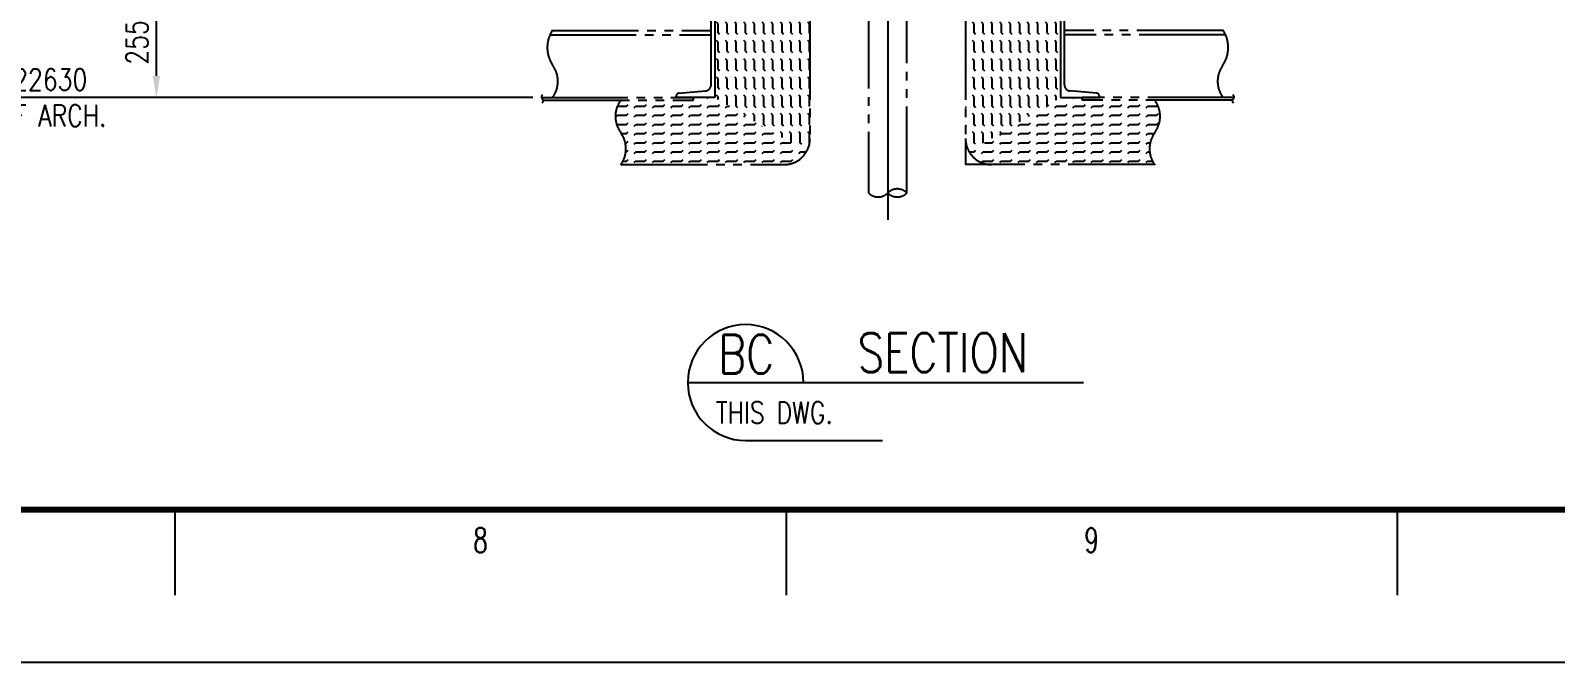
# Model space of a CAD drawing. Header units: millimetres. Extents: x 0 to 232280, y -26939 to 23794.
# Drawn here: x 15201 to 20497, y -20656 to -18464 of the extents above; entities that cross this region are included whole.
import ezdxf
from ezdxf.enums import TextEntityAlignment as Align

# ---------------------------------------------------------------- set-up
doc = ezdxf.new("R2010")
doc.units = ezdxf.units.MM
doc.header["$LTSCALE"] = 30
for name, pattern in [('JNK-CENTER', [34, 30, -1.5, 1, -1.5]), ('JNK-PHANTOM', [15, 10, -1, 1, -1, 1, -1]), ('PHA', [30, 20, -2, 2, -2, 2, -2])]:
    doc.linetypes.add(name, pattern=pattern)
for name, color, linetype in [('CEN-R', 1, 'JNK-CENTER'), ('CON-C', 4, 'Continuous'), ('CON-G', 3, 'Continuous'), ('CON-Y', 2, 'Continuous'), ('Dim-W', 7, 'Continuous'), ('PAN-W', 6, 'PHA'), ('PHA-M', 6, 'JNK-PHANTOM'), ('STL-OBJT', 7, 'Continuous'), ('TXT-Y', 2, 'Continuous')]:
    doc.layers.add(name, color=color, linetype=linetype)
doc.styles.add('ROMANS', font='ROMANS.shx', dxfattribs={"width": 0.8})
doc.styles.add('SIMPLEX', font='simplex.shx', dxfattribs={"width": 0.8})
doc.dimstyles.new('DIM30X1.5', dxfattribs={"dimscale": 30, "dimtxt": 2.5, "dimasz": 2.5, "dimexe": 1, "dimexo": 1, "dimgap": 1, "dimtad": 1, "dimdec": 0, "dimlfac": 0.666667, "dimdsep": 46, "dimtxsty": 'SIMPLEX', "dimcen": 0, "dimclrd": 7, "dimclre": 7, "dimclrt": 2, "dimadec": 1, "dimazin": 2, "dimtfac": 1, "dimtdec": 0, "dimtix": 1, "dimtmove": 2, "dimatfit": 0, "dimfxl": 1, "dimtolj": 1, "dimtzin": 0, "dimarcsym": 0})
pattern_1 = [(0, (1935.424, -20313.284), (0, 31.75), [31.75, -31.75]), (45, (1967.174, -20313.284), (2e-15, 31.75), [7.9375, -29.02628, 7.9375, -44.90128])]
pattern_2 = [(90, (1935.424, -20313.284), (-31.75, 2e-15), [31.75, -31.75]), (135, (1935.424, -20281.534), (-31.75, 4e-15), [7.9375, -29.02628, 7.9375, -44.90128])]

# ---------------------------------------------------------------- blocks, each defined once
blk = doc.blocks.new('TITLE')
at = {"color": 7}
for p, q in [((523.41, 17.68), (523.41, 7.78)), ((594.15, 17.68), (594.15, 7.78)), ((664.88, 17.68), (664.88, 7.78)), ((841, 0), (0, 0))]:
    blk.add_line(p, q, dxfattribs=at)
at = {"color": 7, "const_width": 0.707}
blk.add_lwpolyline([(28.29, 17.68), (823.67, 17.68)], dxfattribs=at)
at = {"color": 7, "style": 'ROMANS', "width": 0.7}
for s, p in [('8', (558.78, 14.15)), ('9', (629.51, 14.15))]:
    blk.add_text(s, height=2.83, dxfattribs=at).set_placement(p, align=Align.MIDDLE)
blk = doc.blocks.new('*D632')
at = {"layer": 'DEFPOINTS', "color": 0, "transparency": 16777216}
for p in [(15637.8, -18313.6), (17090.1, -18313.6), (16974.9, -18696.1)]:
    blk.add_point(p, dxfattribs=at)
at = {"layer": 'Dim-W', "color": 7, "lineweight": -2, "transparency": 16777216}
for p, q in [((17060.1, -18313.6), (15607.8, -18313.6)), ((15637.8, -18621.1), (15637.8, -18388.6)), ((16944.9, -18696.1), (15607.8, -18696.1))]:
    blk.add_line(p, q, dxfattribs=at)
at = {"layer": 'Dim-W', "color": 7, "transparency": 16777216}
for points in [[(15625.3, -18388.6), (15650.3, -18388.6), (15637.8, -18313.6)], [(15625.3, -18621.1), (15650.3, -18621.1), (15637.8, -18696.1)]]:
    blk.add_solid(points, dxfattribs=at)
at = {"layer": 'Dim-W', "color": 2, "transparency": 16777216, "insert": (15570.3, -18504.9), "char_height": 75, "attachment_point": 5, "rotation": 90, "style": 'SIMPLEX'}
blk.add_mtext('\\A1;255', dxfattribs=at)
blk = doc.blocks.new('SECTITLE')
at = {"layer": 'CON-G'}
for p, q in [((-1.7, 0), (44.1, 0)), ((5, -6.7), (20.86, -6.7))]:
    blk.add_line(p, q, dxfattribs=at)
blk.add_arc((5, 0), 6.7, 0, 270, dxfattribs=at)
at = {"layer": 'CON-C', "style": 'SIMPLEX', "width": 0.8}
for tag, p in [('A', (5.06, 1.04)), ('ELEVATION', (27.83, 1.22))]:
    blk.add_attdef(tag, text='', height=4.5, dxfattribs=at).set_placement(p, align=Align.CENTER)
at = {"layer": 'CON-Y', "style": 'SIMPLEX', "width": 0.8}
blk.add_attdef('SCALE', text='', height=2.5, dxfattribs=at).set_placement((44.9, -3.72), align=Align.RIGHT)
blk.add_attdef('H0000-0000', (1.54, -4.72), '', height=2.5, dxfattribs=at)

msp = doc.modelspace()

# ---------------------------------------------------------------- hatches: boundary and pattern name
at = {"layer": 'Dim-W'}
h = msp.add_hatch(dxfattribs=at)
h.set_pattern_fill('FLEX', color=256, scale=5, angle=90)
h.set_pattern_definition(pattern_2)
h.paths.add_polyline_path([(17907.65, -18403.61), (17795.15, -18403.61), (17795.15, -18412.72, -0.1763711), (17791.48, -18414.11), (17768.98, -18414.11, -0.1841822), (17765.15, -18412.72), (17765.15, -18403.61), (17577.65, -18403.61), (17577.65, -18696.11), (17895.03, -18884.56, 0.1347598), (17907.65, -18838.61)])
h = msp.add_hatch(dxfattribs=at)
h.set_pattern_fill('FLEX', color=256, scale=5, angle=90)
h.set_pattern_definition(pattern_2)
h.paths.add_polyline_path([(18447.65, -18403.61), (18560.15, -18403.61), (18560.15, -18412.72, 0.1763711), (18563.81, -18414.11), (18586.31, -18414.11, 0.1841822), (18590.15, -18412.72), (18590.15, -18403.61), (18777.65, -18403.61), (18777.65, -18696.11), (18460.26, -18884.56, -0.1347598), (18447.65, -18838.61)])
h = msp.add_hatch(dxfattribs=at)
h.set_pattern_fill('FLEX', color=256, scale=5)
h.set_pattern_definition(pattern_1)
h.paths.add_polyline_path([(17577.65, -18696.11), (17502.65, -18696.11), (17502.65, -18705.11), (17250.23, -18705.11, 0.3273715), (17250.23, -18817.61, -0.322005), (17251.31, -18928.61), (17817.65, -18928.61, 0.2646795), (17895.03, -18884.56)])
h = msp.add_hatch(dxfattribs=at)
h.set_pattern_fill('FLEX', color=256, scale=5)
h.set_pattern_definition(pattern_1)
h.paths.add_polyline_path([(18777.65, -18696.11), (18852.65, -18696.11), (18852.65, -18705.11), (19105.06, -18705.11, -0.3273715), (19105.06, -18817.61, 0.322005), (19103.98, -18928.61), (18537.65, -18928.61, -0.2646795), (18460.26, -18884.56)])

# ---------------------------------------------------------------- linework, layer by layer
at = {"layer": 'CEN-R'}
msp.add_line((18177.65, -16299.04), (18177.65, -19120.34), dxfattribs=at)
at = {"layer": 'Dim-W'}
msp.add_line((15607.82, -18696.11), (14880.81, -18696.11), dxfattribs=at)
at = {"layer": 'PAN-W'}
for points in [[(17577.65, -18321.11), (17577.65, -18696.11), (17442.65, -18696.11), (17442.65, -18691.55, -0.3888787), (17452.23, -18681.09), (17544.98, -18672.98, 0.3888787), (17564.15, -18652.06), (17564.15, -18365.17, 0.3888787), (17544.98, -18344.25), (17452.23, -18336.14, -0.3888787), (17442.65, -18325.68), (17442.65, -18321.11)], [(18777.65, -18321.11), (18777.65, -18696.11), (18912.65, -18696.11), (18912.65, -18691.55, 0.3888787), (18903.06, -18681.09), (18810.32, -18672.98, -0.3888787), (18791.15, -18652.06), (18791.15, -18365.17, -0.3888787), (18810.32, -18344.25), (18903.06, -18336.14, 0.3888787), (18912.65, -18325.68), (18912.65, -18321.11)]]:
    msp.add_lwpolyline(points, format="xyb", close=True, dxfattribs=at)
at = {"layer": 'PHA-M'}
for p, q in [((18110.97, -17914.85), (18110.97, -19027.02)), ((18244.32, -19027.02), (18244.32, -17914.85)), ((17907.65, -18403.61), (17907.65, -18838.61)), ((18447.65, -18403.61), (18447.65, -18928.61)), ((17004.35, -18478.61), (17564.15, -18478.61)), ((17012.24, -18463.61), (17564.15, -18463.61)), ((19343.05, -18463.61), (18791.15, -18463.61)), ((19350.95, -18478.61), (18791.15, -18478.61)), ((16974.93, -18696.11), (17502.65, -18696.11)), ((16980.86, -18705.11), (17502.65, -18705.11)), ((17502.65, -18705.11), (17502.65, -18696.11)), ((19380.36, -18696.11), (18852.65, -18696.11)), ((18852.65, -18705.11), (18852.65, -18696.11)), ((19374.44, -18705.11), (18852.65, -18705.11)), ((17251.31, -18928.61), (17817.65, -18928.61)), ((19103.98, -18928.61), (18447.65, -18928.61))]:
    msp.add_line(p, q, dxfattribs=at)
for points in [[(17013.68, -18696.11, 0.3273715), (17013.68, -18583.61, -0.3013075), (17013.68, -18461.38)], [(19341.61, -18696.11, -0.3273715), (19341.61, -18583.61, 0.3013075), (19341.61, -18461.38)], [(16977.89, -18714.11, 0.4834446), (16977.89, -18700.61, -0.4834446), (16977.89, -18687.11)], [(19377.4, -18714.11, -0.4834446), (19377.4, -18700.61, 0.4834446), (19377.4, -18687.11)], [(17250.23, -18930.11, 0.3273715), (17250.23, -18817.61, -0.3273715), (17250.23, -18705.11)], [(19105.06, -18930.11, -0.3273715), (19105.06, -18817.61, 0.3273715), (19105.06, -18705.11)]]:
    msp.add_lwpolyline(points, format="xyb", dxfattribs=at)
for centre, radius, start, end in [((17817.65, -18838.61), 90, 270, 0), ((18537.65, -18838.61), 90, 180, 270), ((18144.31, -18993.68), 47.15, 225, 315), ((18210.98, -19060.36), 47.15, 45, 135), ((18210.98, -18993.68), 47.15, 225, 315)]:
    msp.add_arc(centre, radius, start, end, dxfattribs=at)

# ---------------------------------------------------------------- block references
at = {"linetype": 'ByBlock', "xscale": 29.99999999699995, "yscale": 29.99999999699995, "zscale": 29.99999999699995}
msp.add_blockref('TITLE', (0, -20655.88), dxfattribs=at)
at = {"layer": 'STL-OBJT', "xscale": 30, "yscale": 30, "zscale": 30}
msp.add_blockref('SECTITLE', (17534.13, -19684.94), dxfattribs=at).add_auto_attribs({'H0000-0000': 'THIS DWG.', 'A': 'BC', 'ELEVATION': 'SECTION'})

# ---------------------------------------------------------------- texts
at = {"layer": 'TXT-Y', "color": 2, "style": 'SIMPLEX', "width": 0.8}
for s, p in [('EL. +22630', (14914.33, -18671.16)), ('TOP OF ARCH.', (14890.69, -18796.07))]:
    msp.add_text(s, height=75, dxfattribs=at).set_placement(p)

# ---------------------------------------------------------------- dimensions: what is measured, and where the dimension line sits
at = {"layer": 'Dim-W'}
dim = msp.add_linear_dim(base=(15637.82, -18313.61), p1=(16974.93, -18696.11), p2=(17090.15, -18313.61), angle=90, dimstyle='DIM30X1.5', dxfattribs=at)
dim.commit()
dim.dimension.update_dxf_attribs({"geometry": '*D632', "text_midpoint": (15570.32, -18504.86)})

doc.saveas('drawing.dxf')
